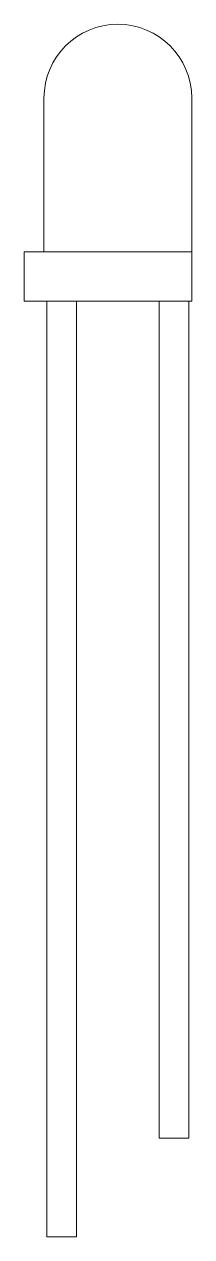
# Model space of a CAD drawing. Header units: centimetres. Extents: x -10.69 to -10.35, y -15.91 to -13.45.
import ezdxf

# ---------------------------------------------------------------- set-up
doc = ezdxf.new("R2010")
doc.units = ezdxf.units.CM
doc.header["$MEASUREMENT"] = 0
doc.layers.add('Layer 1', color=7, linetype='Continuous')

msp = doc.modelspace()

# ---------------------------------------------------------------- linework, layer by layer
at = {"layer": 'Layer 1', "color": 250, "lineweight": 20}
msp.add_lwpolyline([(-10.69001, -14.01499), (-10.35001, -14.01499), (-10.35001, -13.91499), (-10.69001, -13.91499), (-10.69001, -14.01499)], close=True, dxfattribs=at)
for points, knots in [([(-10.64998, -13.60301), (-10.64998, -13.60301), (-10.64995, -13.60301), (-10.64995, -13.60301), (-10.64995, -13.60301), (-10.64994, -13.5202), (-10.58276, -13.45304), (-10.49995, -13.45304), (-10.49995, -13.45304), (-10.41716, -13.45304), (-10.34998, -13.52022), (-10.34998, -13.60304), (-10.34998, -13.60304), (-10.34998, -13.60304), (-10.35001, -13.60546), (-10.35001, -13.60546), (-10.35001, -13.60546), (-10.35001, -13.60546), (-10.35001, -13.91498), (-10.35001, -13.91498), (-10.35001, -13.91498), (-10.35001, -13.91498), (-10.64998, -13.91498), (-10.64998, -13.91498), (-10.64998, -13.91498), (-10.64998, -13.91498), (-10.64998, -13.60301), (-10.64998, -13.60301)], [0, 0, 0, 0, 0.1428571, 0.1428571, 0.1428571, 0.1428571, 0.2857143, 0.2857143, 0.2857143, 0.2857143, 0.4285714, 0.4285714, 0.4285714, 0.4285714, 0.5714286, 0.5714286, 0.5714286, 0.5714286, 0.7142857, 0.7142857, 0.7142857, 0.7142857, 0.8571429, 0.8571429, 0.8571429, 0.8571429, 1, 1, 1, 1]), ([(-10.644, -14.01499), (-10.644, -14.01499), (-10.584, -14.01499), (-10.584, -14.01499), (-10.584, -14.01499), (-10.584, -14.01499), (-10.584, -15.91499), (-10.584, -15.91499), (-10.584, -15.91499), (-10.584, -15.91499), (-10.644, -15.91499), (-10.644, -15.91499), (-10.644, -15.91499), (-10.644, -15.91499), (-10.644, -14.01499), (-10.644, -14.01499)], [0, 0, 0, 0, 0.25, 0.25, 0.25, 0.25, 0.5, 0.5, 0.5, 0.5, 0.75, 0.75, 0.75, 0.75, 1, 1, 1, 1]), ([(-10.416, -14.01499), (-10.416, -14.01499), (-10.356, -14.01499), (-10.356, -14.01499), (-10.356, -14.01499), (-10.356, -14.01499), (-10.356, -15.71499), (-10.356, -15.71499), (-10.356, -15.71499), (-10.356, -15.71499), (-10.416, -15.71499), (-10.416, -15.71499), (-10.416, -15.71499), (-10.416, -15.71499), (-10.416, -14.01499), (-10.416, -14.01499)], [0, 0, 0, 0, 0.25, 0.25, 0.25, 0.25, 0.5, 0.5, 0.5, 0.5, 0.75, 0.75, 0.75, 0.75, 1, 1, 1, 1])]:
    msp.add_open_spline(points, degree=3, knots=knots, dxfattribs=at)

doc.saveas('drawing.dxf')
